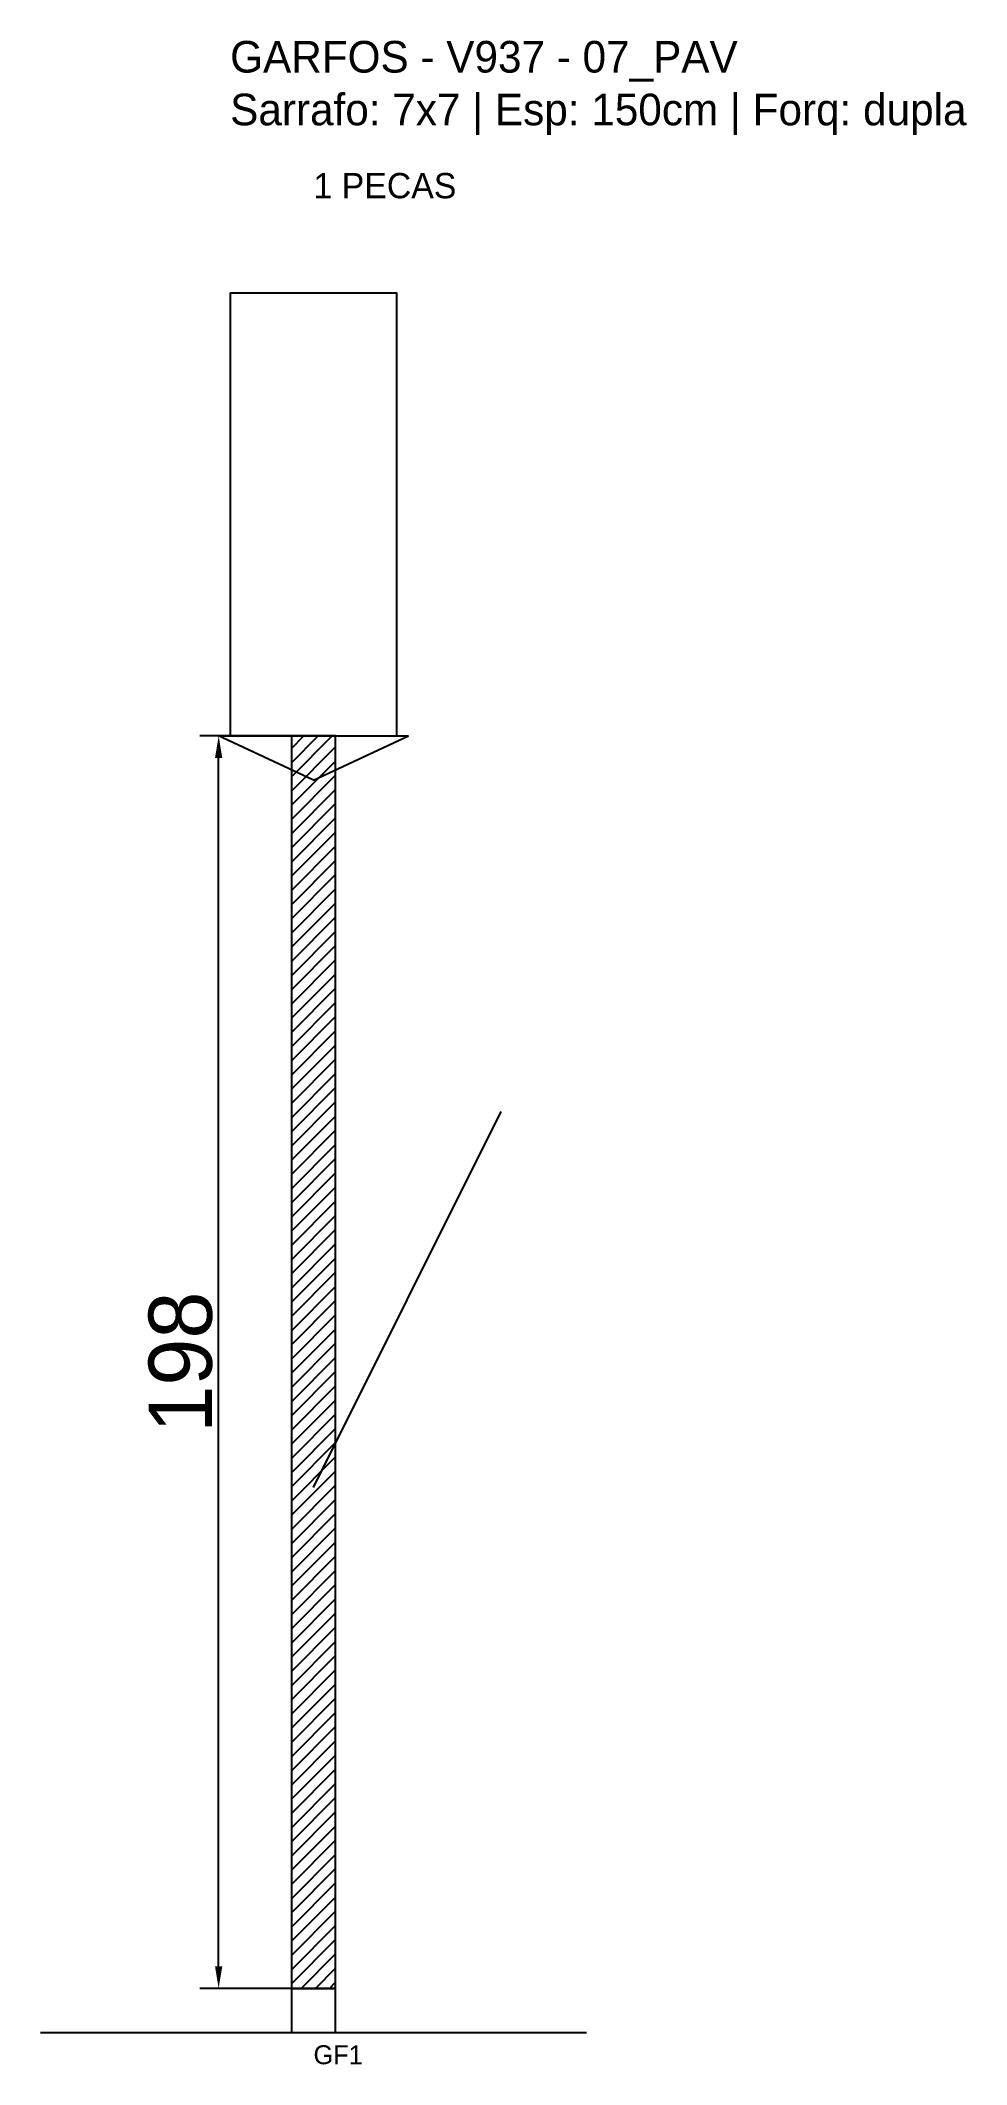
# Model space of a CAD drawing. Header units: metres. Extents: x -30 to 116, y -12 to 308.
import ezdxf

# ---------------------------------------------------------------- set-up
doc = ezdxf.new("R2010")
doc.units = ezdxf.units.M
for name, color, linetype in [('BARRA_ANCORAGEM', 1, 'Continuous'), ('COTA', 241, 'Continuous'), ('GARFOS OK', 3, 'Continuous'), ('NOME DA VIGA', 6, 'Continuous'), ('SARR_7x7', 40, 'Continuous'), ('VIGAS', 3, 'Continuous')]:
    doc.layers.add(name, color=color, linetype=linetype)
doc.dimstyles.new('EZ DXF', dxfattribs={"dimtxt": 10, "dimasz": 3.5, "dimexe": 3, "dimexo": 1.5, "dimgap": 1, "dimtad": 1, "dimdec": 1, "dimdsep": 46, "dimcen": 2.5, "dimazin": 3, "dimtfac": 1, "dimtmove": 0, "dimatfit": 3})

msp = doc.modelspace()

# ---------------------------------------------------------------- hatches: boundary and pattern name
at = {"layer": 'COTA'}
h = msp.add_hatch(dxfattribs=at)
h.set_pattern_fill('ANSI31', scale=0.5)
h.paths.add_polyline_path([(9.678374, 0), (16.678374, 0), (16.678374, 198), (9.678374, 198)])

# ---------------------------------------------------------------- linework, layer by layer
at = {"layer": 'BARRA_ANCORAGEM'}
msp.add_line((13.178374, 79.2), (42.878374, 138.6), dxfattribs=at)
at = {"layer": 'GARFOS OK'}
for p, q in [((13.178374, 191), (-1.821626, 198)), ((-1.821626, 198), (28.178374, 198)), ((13.178374, 191), (28.178374, 198))]:
    msp.add_line(p, q, dxfattribs=at)
at = {"layer": 'GARFOS OK', "linetype": 'CONTINUOUS'}
msp.add_line((-30, -7), (56.356748, -7), dxfattribs=at)
at = {"layer": 'GARFOS OK'}
msp.add_lwpolyline([(9.678374, 0), (16.678374, 0), (16.678374, 198), (9.678374, 198), (9.678374, 0)], dxfattribs=at)
at = {"layer": 'SARR_7x7'}
msp.add_lwpolyline([(9.678374, -7), (16.678374, -7), (16.678374, 0), (9.678374, 0), (9.678374, -7)], dxfattribs=at)
at = {"layer": 'VIGAS'}
msp.add_lwpolyline([(0, 198), (26.356748, 198), (26.356748, 268), (0, 268), (0, 198)], dxfattribs=at)

# ---------------------------------------------------------------- texts
at = {"layer": 'NOME DA VIGA'}
for s, height, p in [('1 PECAS', 4, (13.178374, 283)), ('GF1', 3, (13.178374, -12))]:
    msp.add_text(s, height=height, dxfattribs=at).set_placement(p)
at = {"layer": 'NOME DA VIGA', "insert": (0, 293), "char_height": 5, "attachment_point": 7}
msp.add_mtext('GARFOS - V937 - 07_PAV\\PSarrafo: 7x7 | Esp: 150cm | Forq: dupla', dxfattribs=at)

# ---------------------------------------------------------------- dimensions: what is measured, and where the dimension line sits
at = {"layer": 'COTA'}
msp.add_linear_dim(base=(-1.821626, 0), p1=(13.178374, 0), p2=(13.178374, 198), angle=90, dimstyle='EZ DXF', dxfattribs=at).render()

doc.saveas('drawing.dxf')
